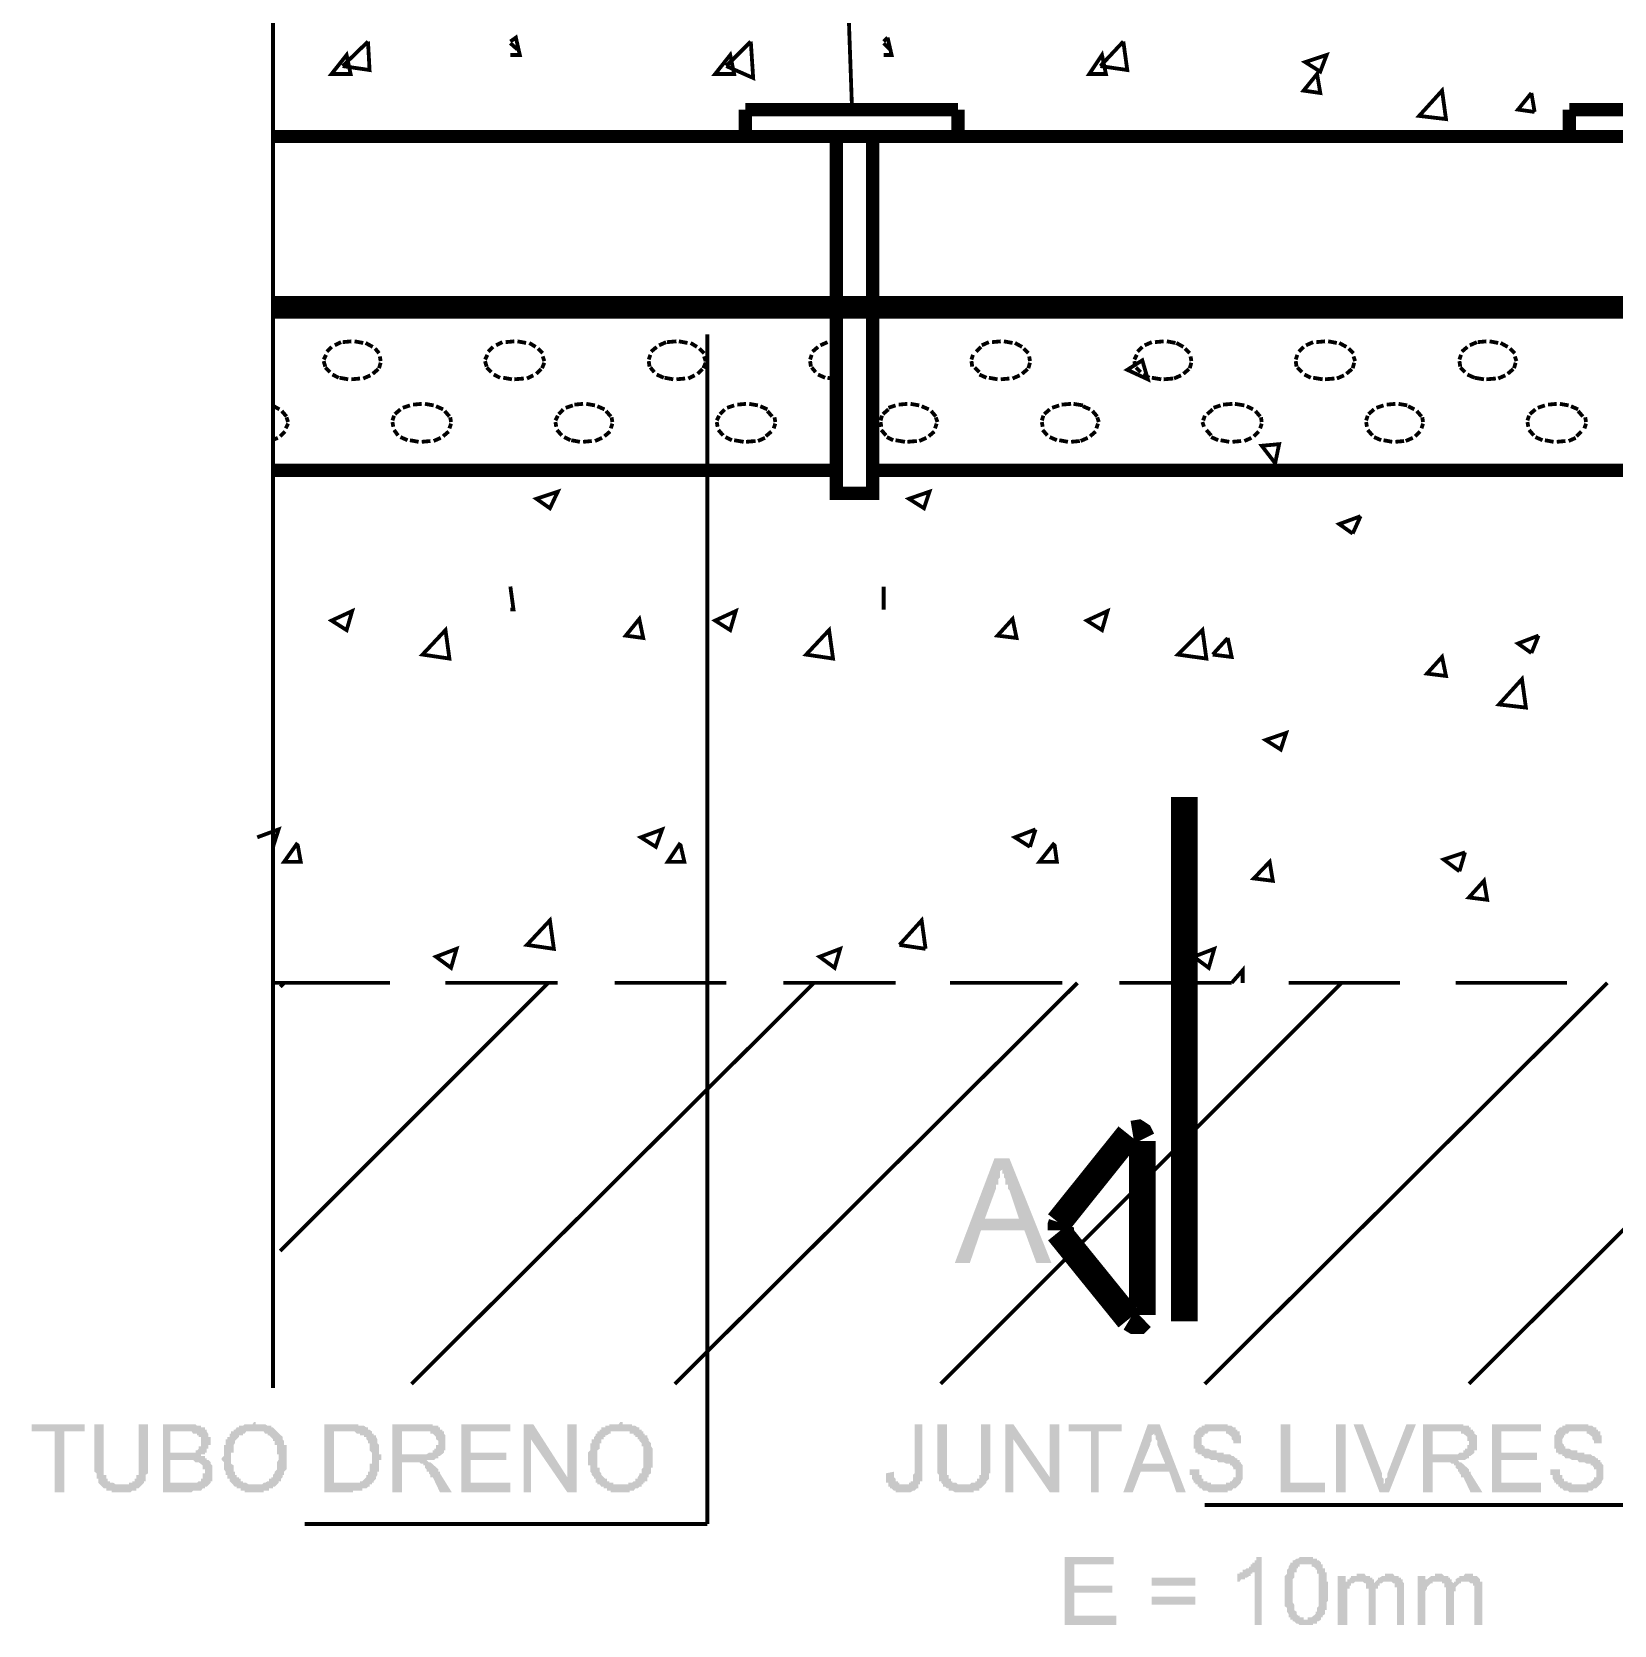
# Model space of a CAD drawing. Header units: millimetres. Extents: x 3240 to 3412, y 1366 to 1426.
# Drawn here: x 3371.053 to 3374.581, y 1376.688 to 1380.241 of the extents above; entities that cross this region are included whole.
import ezdxf

# ---------------------------------------------------------------- set-up
doc = ezdxf.new("R2010")
doc.units = ezdxf.units.MM
doc.layers.add('detalhes', color=1, linetype='Continuous')

# ---------------------------------------------------------------- blocks, each defined once
blk = doc.blocks.new('corte bb')
at = {"layer": 'detalhes', "linetype": 'Continuous'}
for points in [[(-26.871, -22.213), (-25.989, -19.884), (-25.654, -19.884), (-24.719, -22.213), (-25.054, -22.213), (-25.319, -21.49), (-26.289, -21.49), (-26.201, -21.225), (-25.443, -21.225), (-25.654, -20.59), (-25.689, -20.555), (-25.689, -20.466), (-25.742, -20.466), (-25.742, -20.343), (-25.778, -20.308), (-25.778, -20.22), (-25.813, -20.22), (-25.813, -20.131), (-25.866, -20.167), (-25.866, -20.308), (-25.901, -20.343), (-25.901, -20.466), (-25.954, -20.466), (-25.954, -20.555), (-26.201, -21.225), (-26.289, -21.49), (-26.536, -22.213), (-26.871, -22.213)], [(-46.944, -27.328), (-46.944, -25.97), (-47.456, -25.97), (-47.456, -25.811), (-46.274, -25.811), (-46.274, -25.97), (-46.733, -25.97), (-46.733, -27.328), (-46.944, -27.328)], [(-45.674, -27.328), (-45.674, -27.293), (-45.798, -27.293), (-45.798, -27.24), (-45.851, -27.24), (-45.974, -27.116), (-45.974, -27.028), (-46.009, -27.028), (-46.009, -26.905), (-46.062, -26.869), (-46.062, -25.811), (-45.851, -25.811), (-45.851, -26.94), (-45.798, -26.94), (-45.798, -27.028), (-45.763, -27.028), (-45.763, -27.081), (-45.71, -27.081), (-45.71, -27.116), (-45.639, -27.116), (-45.586, -27.152), (-45.286, -27.152), (-45.286, -27.116), (-45.216, -27.116), (-45.216, -27.081), (-45.163, -27.081), (-45.163, -27.028), (-45.128, -27.028), (-45.128, -26.94), (-45.075, -26.94), (-45.075, -25.811), (-44.863, -25.811), (-44.863, -26.905), (-44.916, -26.94), (-44.916, -27.081), (-44.951, -27.081), (-44.951, -27.116), (-45.075, -27.24), (-45.128, -27.24), (-45.128, -27.293), (-45.216, -27.293), (-45.251, -27.328), (-45.674, -27.328)], [(-44.528, -27.328), (-44.528, -25.811), (-43.805, -25.811), (-43.769, -25.846), (-43.681, -25.846), (-43.681, -25.882), (-43.593, -25.882), (-43.593, -25.935), (-43.558, -25.935), (-43.558, -25.97), (-43.522, -26.023), (-43.522, -26.093), (-43.469, -26.093), (-43.469, -26.27), (-43.522, -26.27), (-43.522, -26.358), (-43.558, -26.358), (-43.558, -26.446), (-43.593, -26.446), (-43.593, -26.481), (-43.681, -26.481), (-43.769, -26.393), (-43.734, -26.358), (-43.734, -26.305), (-43.681, -26.305), (-43.681, -26.093), (-43.734, -26.093), (-43.734, -26.058), (-43.769, -26.058), (-43.769, -26.023), (-43.858, -26.023), (-43.893, -25.97), (-44.369, -25.97), (-44.369, -26.446), (-43.805, -26.446), (-43.805, -26.393), (-43.769, -26.393), (-43.681, -26.481), (-43.681, -26.517), (-43.734, -26.658), (-43.805, -26.658), (-43.858, -26.605), (-44.369, -26.605), (-44.369, -27.116), (-43.769, -27.116), (-43.734, -27.081), (-43.681, -27.081), (-43.681, -27.028), (-43.646, -27.028), (-43.646, -26.905), (-43.593, -26.905), (-43.593, -26.816), (-43.646, -26.816), (-43.646, -26.728), (-43.734, -26.658), (-43.681, -26.517), (-43.593, -26.517), (-43.593, -26.57), (-43.558, -26.57), (-43.558, -26.605), (-43.522, -26.605), (-43.469, -26.658), (-43.469, -26.693), (-43.434, -26.728), (-43.434, -27.081), (-43.469, -27.081), (-43.469, -27.116), (-43.558, -27.205), (-43.593, -27.205), (-43.593, -27.24), (-43.646, -27.24), (-43.681, -27.293), (-43.858, -27.293), (-43.893, -27.328), (-44.528, -27.328)], [(-42.711, -27.328), (-42.711, -27.293), (-42.799, -27.293), (-42.799, -27.24), (-42.746, -27.116), (-42.676, -27.116), (-42.623, -27.152), (-42.323, -27.152), (-42.288, -27.116), (-42.252, -27.116), (-42.199, -27.081), (-42.164, -27.081), (-42.164, -27.028), (-42.111, -27.028), (-42.111, -26.993), (-42.076, -26.993), (-42.076, -26.94), (-42.041, -26.905), (-42.041, -26.869), (-41.988, -26.816), (-41.988, -26.658), (-41.953, -26.605), (-41.953, -26.481), (-41.988, -26.481), (-41.988, -26.27), (-42.041, -26.27), (-42.041, -26.181), (-42.076, -26.181), (-42.076, -26.146), (-42.164, -26.058), (-42.199, -26.058), (-42.199, -26.023), (-42.252, -26.023), (-42.288, -25.97), (-42.676, -25.97), (-42.711, -26.023), (-42.746, -26.023), (-42.746, -26.058), (-42.834, -26.058), (-42.834, -26.093), (-42.923, -26.181), (-42.923, -26.234), (-42.958, -26.27), (-42.958, -26.446), (-43.011, -26.446), (-43.011, -26.693), (-42.958, -26.728), (-42.958, -26.869), (-42.923, -26.869), (-42.923, -26.94), (-42.887, -26.94), (-42.887, -26.993), (-42.834, -26.993), (-42.834, -27.028), (-42.799, -27.028), (-42.799, -27.081), (-42.746, -27.081), (-42.746, -27.116), (-42.799, -27.24), (-42.887, -27.24), (-42.887, -27.205), (-42.923, -27.205), (-43.046, -27.081), (-43.046, -27.028), (-43.099, -27.028), (-43.099, -26.94), (-43.134, -26.94), (-43.134, -26.869), (-43.17, -26.816), (-43.17, -26.658), (-43.223, -26.605), (-43.223, -26.57), (-43.17, -26.517), (-43.17, -26.27), (-43.134, -26.27), (-43.134, -26.146), (-43.099, -26.146), (-43.099, -26.093), (-43.046, -26.093), (-43.046, -26.023), (-43.011, -26.023), (-43.011, -25.97), (-42.958, -25.97), (-42.958, -25.935), (-42.923, -25.935), (-42.887, -25.882), (-42.834, -25.882), (-42.834, -25.846), (-42.746, -25.846), (-42.711, -25.811), (-42.535, -25.811), (-42.499, -25.758), (-42.464, -25.758), (-42.464, -25.811), (-42.252, -25.811), (-42.199, -25.846), (-42.111, -25.846), (-42.111, -25.882), (-42.076, -25.882), (-41.864, -26.093), (-41.864, -26.146), (-41.829, -26.181), (-41.829, -26.27), (-41.776, -26.27), (-41.776, -26.816), (-41.829, -26.869), (-41.829, -26.94), (-41.864, -26.94), (-41.864, -26.993), (-41.9, -27.028), (-41.9, -27.081), (-41.953, -27.081), (-41.953, -27.116), (-42.041, -27.205), (-42.076, -27.205), (-42.076, -27.24), (-42.164, -27.24), (-42.164, -27.293), (-42.288, -27.293), (-42.288, -27.328), (-42.711, -27.328)], [(-40.929, -27.328), (-40.929, -25.811), (-40.171, -25.811), (-40.171, -25.846), (-40.048, -25.846), (-39.995, -25.882), (-39.959, -25.882), (-39.959, -25.935), (-39.924, -25.935), (-39.871, -25.97), (-39.871, -26.023), (-39.836, -26.023), (-39.836, -26.058), (-39.783, -26.058), (-39.783, -26.093), (-39.748, -26.146), (-39.748, -26.234), (-39.712, -26.27), (-39.712, -26.481), (-39.659, -26.481), (-39.659, -26.605), (-39.712, -26.605), (-39.712, -26.869), (-39.748, -26.869), (-39.748, -26.94), (-39.783, -26.993), (-39.783, -27.028), (-39.836, -27.081), (-39.836, -27.116), (-39.871, -27.116), (-39.871, -27.152), (-39.924, -27.152), (-39.924, -27.205), (-39.959, -27.205), (-39.995, -27.24), (-40.083, -27.24), (-40.136, -27.116), (-40.136, -27.081), (-40.083, -27.081), (-39.995, -26.993), (-39.995, -26.94), (-39.959, -26.94), (-39.959, -26.869), (-39.924, -26.869), (-39.924, -26.693), (-39.871, -26.693), (-39.871, -26.446), (-39.924, -26.393), (-39.924, -26.234), (-39.959, -26.234), (-39.959, -26.181), (-39.995, -26.146), (-39.995, -26.093), (-40.048, -26.093), (-40.048, -26.058), (-40.136, -26.058), (-40.136, -26.023), (-40.206, -26.023), (-40.259, -25.97), (-40.718, -25.97), (-40.718, -27.116), (-40.136, -27.116), (-40.083, -27.24), (-40.083, -27.293), (-40.294, -27.293), (-40.294, -27.328), (-40.929, -27.328)], [(-39.413, -27.328), (-39.413, -25.811), (-38.513, -25.811), (-38.513, -25.846), (-38.389, -25.846), (-38.389, -25.882), (-38.354, -25.882), (-38.354, -25.935), (-38.301, -25.935), (-38.301, -25.97), (-38.266, -25.97), (-38.266, -26.023), (-38.231, -26.058), (-38.231, -26.393), (-38.266, -26.393), (-38.266, -26.446), (-38.354, -26.517), (-38.389, -26.517), (-38.389, -26.57), (-38.442, -26.57), (-38.478, -26.605), (-38.654, -26.605), (-38.654, -26.481), (-38.601, -26.446), (-38.513, -26.446), (-38.513, -26.393), (-38.478, -26.393), (-38.478, -26.358), (-38.442, -26.358), (-38.442, -26.27), (-38.389, -26.27), (-38.389, -26.181), (-38.442, -26.146), (-38.442, -26.093), (-38.513, -26.023), (-38.566, -26.023), (-38.566, -25.97), (-39.201, -25.97), (-39.201, -26.481), (-38.654, -26.481), (-38.654, -26.605), (-38.601, -26.658), (-38.566, -26.658), (-38.389, -26.816), (-38.389, -26.869), (-38.354, -26.869), (-38.354, -26.905), (-38.09, -27.328), (-38.354, -27.328), (-38.513, -26.993), (-38.566, -26.993), (-38.566, -26.94), (-38.601, -26.905), (-38.601, -26.869), (-38.654, -26.869), (-38.654, -26.816), (-38.689, -26.781), (-38.689, -26.728), (-38.725, -26.728), (-38.725, -26.693), (-38.778, -26.693), (-38.813, -26.658), (-39.201, -26.658), (-39.201, -27.328), (-39.413, -27.328)], [(-37.878, -27.328), (-37.878, -25.811), (-36.784, -25.811), (-36.784, -25.97), (-37.666, -25.97), (-37.666, -26.446), (-36.873, -26.446), (-36.873, -26.605), (-37.666, -26.605), (-37.666, -27.116), (-36.784, -27.116), (-36.784, -27.328), (-37.878, -27.328)], [(-36.484, -27.328), (-36.484, -25.811), (-36.273, -25.811), (-35.514, -26.993), (-35.514, -25.811), (-35.303, -25.811), (-35.303, -27.328), (-35.514, -27.328), (-36.326, -26.146), (-36.326, -27.328), (-36.484, -27.328)], [(-34.544, -27.328), (-34.544, -27.293), (-34.632, -27.293), (-34.632, -27.24), (-34.579, -27.116), (-34.491, -27.116), (-34.491, -27.152), (-34.156, -27.152), (-34.156, -27.116), (-34.068, -27.116), (-34.033, -27.081), (-33.997, -27.081), (-33.997, -27.028), (-33.944, -27.028), (-33.944, -26.993), (-33.909, -26.94), (-33.909, -26.905), (-33.856, -26.905), (-33.856, -26.816), (-33.821, -26.781), (-33.821, -26.305), (-33.856, -26.305), (-33.856, -26.234), (-33.909, -26.181), (-33.909, -26.146), (-33.944, -26.146), (-33.944, -26.093), (-33.997, -26.093), (-33.997, -26.058), (-34.033, -26.058), (-34.033, -26.023), (-34.121, -26.023), (-34.121, -25.97), (-34.544, -25.97), (-34.544, -26.023), (-34.579, -26.023), (-34.632, -26.058), (-34.668, -26.058), (-34.668, -26.093), (-34.703, -26.093), (-34.703, -26.146), (-34.756, -26.146), (-34.756, -26.234), (-34.791, -26.234), (-34.791, -26.358), (-34.844, -26.393), (-34.844, -26.781), (-34.791, -26.781), (-34.791, -26.869), (-34.756, -26.905), (-34.756, -26.94), (-34.668, -27.028), (-34.632, -27.028), (-34.632, -27.081), (-34.579, -27.081), (-34.579, -27.116), (-34.632, -27.24), (-34.703, -27.24), (-34.703, -27.205), (-34.756, -27.205), (-34.791, -27.152), (-34.844, -27.152), (-34.844, -27.116), (-34.879, -27.116), (-34.879, -27.028), (-34.915, -27.028), (-34.915, -26.993), (-34.968, -26.94), (-34.968, -26.905), (-35.003, -26.869), (-35.003, -26.728), (-35.056, -26.728), (-35.056, -26.446), (-35.003, -26.393), (-35.003, -26.234), (-34.968, -26.234), (-34.968, -26.146), (-34.915, -26.146), (-34.915, -26.093), (-34.879, -26.058), (-34.879, -26.023), (-34.844, -26.023), (-34.844, -25.97), (-34.791, -25.97), (-34.791, -25.935), (-34.756, -25.935), (-34.756, -25.882), (-34.668, -25.882), (-34.668, -25.846), (-34.579, -25.846), (-34.579, -25.811), (-34.368, -25.811), (-34.333, -25.758), (-34.28, -25.758), (-34.28, -25.811), (-34.068, -25.811), (-34.068, -25.846), (-33.997, -25.846), (-33.944, -25.882), (-33.909, -25.882), (-33.909, -25.935), (-33.856, -25.935), (-33.856, -25.97), (-33.821, -25.97), (-33.821, -26.023), (-33.786, -26.023), (-33.786, -26.058), (-33.733, -26.058), (-33.733, -26.093), (-33.698, -26.146), (-33.698, -26.181), (-33.645, -26.234), (-33.645, -26.305), (-33.609, -26.358), (-33.609, -26.781), (-33.645, -26.781), (-33.645, -26.905), (-33.698, -26.94), (-33.698, -26.993), (-33.733, -26.993), (-33.733, -27.081), (-33.786, -27.081), (-33.786, -27.116), (-33.821, -27.116), (-33.821, -27.152), (-33.856, -27.152), (-33.856, -27.205), (-33.909, -27.205), (-33.944, -27.24), (-33.997, -27.24), (-34.033, -27.293), (-34.121, -27.293), (-34.121, -27.328), (-34.544, -27.328)], [(-28.194, -27.328), (-28.194, -27.293), (-28.229, -27.293), (-28.282, -27.24), (-28.318, -27.24), (-28.318, -27.205), (-28.353, -27.205), (-28.353, -27.116), (-28.406, -27.116), (-28.406, -26.905), (-28.229, -26.869), (-28.229, -26.993), (-28.194, -27.028), (-28.194, -27.081), (-28.141, -27.081), (-28.141, -27.116), (-28.106, -27.116), (-28.106, -27.152), (-27.894, -27.152), (-27.894, -27.116), (-27.859, -27.116), (-27.859, -27.081), (-27.806, -27.081), (-27.806, -26.94), (-27.771, -26.905), (-27.771, -25.811), (-27.594, -25.811), (-27.594, -27.081), (-27.647, -27.081), (-27.647, -27.152), (-27.683, -27.152), (-27.683, -27.24), (-27.718, -27.24), (-27.771, -27.293), (-27.806, -27.293), (-27.859, -27.328), (-28.194, -27.328)], [(-26.871, -27.328), (-26.924, -27.293), (-27.012, -27.293), (-27.012, -27.24), (-27.048, -27.24), (-27.083, -27.205), (-27.136, -27.205), (-27.136, -27.152), (-27.171, -27.116), (-27.171, -27.081), (-27.224, -27.081), (-27.224, -26.94), (-27.259, -26.905), (-27.259, -25.811), (-27.048, -25.811), (-27.048, -26.94), (-27.012, -26.94), (-27.012, -27.028), (-26.959, -27.028), (-26.959, -27.081), (-26.924, -27.081), (-26.924, -27.116), (-26.836, -27.116), (-26.801, -27.152), (-26.536, -27.152), (-26.501, -27.116), (-26.413, -27.116), (-26.413, -27.081), (-26.377, -27.081), (-26.377, -27.028), (-26.324, -27.028), (-26.324, -26.94), (-26.289, -26.94), (-26.289, -25.811), (-26.078, -25.811), (-26.078, -26.905), (-26.113, -26.905), (-26.113, -27.028), (-26.166, -27.081), (-26.166, -27.116), (-26.289, -27.24), (-26.324, -27.24), (-26.324, -27.293), (-26.448, -27.293), (-26.448, -27.328), (-26.871, -27.328)], [(-25.742, -27.328), (-25.742, -25.811), (-25.566, -25.811), (-24.755, -26.993), (-24.755, -25.811), (-24.543, -25.811), (-24.543, -27.328), (-24.755, -27.328), (-25.566, -26.146), (-25.566, -27.328), (-25.742, -27.328)], [(-23.837, -27.328), (-23.837, -25.97), (-24.331, -25.97), (-24.331, -25.811), (-23.149, -25.811), (-23.149, -25.97), (-23.661, -25.97), (-23.661, -27.328), (-23.837, -27.328)], [(-23.114, -27.328), (-22.567, -25.811), (-22.303, -25.811), (-21.721, -27.328), (-21.932, -27.328), (-22.091, -26.869), (-22.726, -26.869), (-22.691, -26.693), (-22.179, -26.693), (-22.356, -26.27), (-22.356, -26.181), (-22.391, -26.146), (-22.391, -26.058), (-22.426, -26.058), (-22.426, -26.023), (-22.479, -26.058), (-22.479, -26.181), (-22.514, -26.234), (-22.514, -26.27), (-22.691, -26.693), (-22.726, -26.869), (-22.903, -27.328), (-23.114, -27.328)], [(-21.209, -27.328), (-21.244, -27.293), (-21.333, -27.293), (-21.368, -27.24), (-21.421, -27.24), (-21.421, -27.205), (-21.456, -27.205), (-21.456, -27.152), (-21.509, -27.152), (-21.509, -27.116), (-21.544, -27.116), (-21.544, -27.081), (-21.58, -27.028), (-21.58, -26.94), (-21.633, -26.94), (-21.633, -26.816), (-21.421, -26.816), (-21.421, -26.94), (-21.368, -26.94), (-21.368, -27.028), (-21.333, -27.028), (-21.333, -27.081), (-21.244, -27.081), (-21.244, -27.116), (-21.156, -27.116), (-21.156, -27.152), (-20.821, -27.152), (-20.821, -27.116), (-20.733, -27.116), (-20.733, -27.081), (-20.698, -27.081), (-20.662, -27.028), (-20.662, -26.993), (-20.609, -26.993), (-20.609, -26.816), (-20.662, -26.816), (-20.662, -26.781), (-20.698, -26.728), (-20.733, -26.728), (-20.733, -26.693), (-20.821, -26.693), (-20.874, -26.658), (-20.998, -26.658), (-21.033, -26.605), (-21.156, -26.605), (-21.209, -26.57), (-21.297, -26.57), (-21.333, -26.517), (-21.368, -26.517), (-21.368, -26.481), (-21.456, -26.481), (-21.456, -26.446), (-21.509, -26.446), (-21.509, -26.358), (-21.544, -26.358), (-21.544, -26.058), (-21.509, -26.023), (-21.509, -25.97), (-21.421, -25.882), (-21.368, -25.882), (-21.368, -25.846), (-21.297, -25.846), (-21.297, -25.811), (-20.786, -25.811), (-20.786, -25.846), (-20.698, -25.846), (-20.662, -25.882), (-20.609, -25.882), (-20.609, -25.935), (-20.574, -25.935), (-20.574, -25.97), (-20.521, -25.97), (-20.521, -26.058), (-20.486, -26.058), (-20.486, -26.234), (-20.662, -26.234), (-20.662, -26.181), (-20.698, -26.146), (-20.698, -26.093), (-20.786, -26.023), (-20.821, -26.023), (-20.821, -25.97), (-21.209, -25.97), (-21.244, -26.023), (-21.297, -26.023), (-21.297, -26.058), (-21.333, -26.058), (-21.333, -26.093), (-21.368, -26.093), (-21.368, -26.27), (-21.333, -26.27), (-21.333, -26.305), (-21.297, -26.305), (-21.297, -26.358), (-21.209, -26.358), (-21.156, -26.393), (-21.033, -26.393), (-21.033, -26.446), (-20.874, -26.446), (-20.874, -26.481), (-20.733, -26.481), (-20.698, -26.517), (-20.662, -26.517), (-20.609, -26.57), (-20.574, -26.57), (-20.574, -26.605), (-20.521, -26.605), (-20.521, -26.658), (-20.486, -26.658), (-20.486, -26.693), (-20.451, -26.728), (-20.451, -27.028), (-20.486, -27.081), (-20.486, -27.116), (-20.609, -27.24), (-20.662, -27.24), (-20.698, -27.293), (-20.786, -27.293), (-20.786, -27.328), (-21.209, -27.328)], [(-19.604, -27.328), (-19.604, -25.811), (-19.392, -25.811), (-19.392, -27.116), (-18.616, -27.116), (-18.616, -27.328), (-19.604, -27.328)], [(-18.369, -27.328), (-18.369, -25.811), (-18.158, -25.811), (-18.158, -27.328), (-18.369, -27.328)], [(-17.399, -27.328), (-17.981, -25.811), (-17.77, -25.811), (-17.346, -26.905), (-17.346, -26.993), (-17.311, -27.028), (-17.311, -27.152), (-17.276, -27.116), (-17.276, -27.028), (-17.223, -26.993), (-17.223, -26.905), (-16.799, -25.811), (-16.588, -25.811), (-17.188, -27.328), (-17.399, -27.328)], [(-16.429, -27.328), (-16.429, -25.811), (-15.529, -25.811), (-15.529, -25.846), (-15.406, -25.846), (-15.406, -25.882), (-15.371, -25.882), (-15.371, -25.935), (-15.318, -25.935), (-15.318, -25.97), (-15.283, -25.97), (-15.283, -26.023), (-15.23, -26.058), (-15.23, -26.393), (-15.283, -26.393), (-15.283, -26.446), (-15.371, -26.517), (-15.406, -26.517), (-15.406, -26.57), (-15.441, -26.57), (-15.494, -26.605), (-15.653, -26.605), (-15.653, -26.481), (-15.618, -26.446), (-15.529, -26.446), (-15.529, -26.393), (-15.494, -26.393), (-15.494, -26.358), (-15.441, -26.358), (-15.441, -26.27), (-15.406, -26.27), (-15.406, -26.181), (-15.441, -26.181), (-15.441, -26.093), (-15.529, -26.023), (-15.582, -26.023), (-15.582, -25.97), (-16.217, -25.97), (-16.217, -26.481), (-15.653, -26.481), (-15.653, -26.605), (-15.618, -26.658), (-15.582, -26.658), (-15.406, -26.816), (-15.406, -26.869), (-15.371, -26.869), (-15.371, -26.905), (-15.106, -27.328), (-15.371, -27.328), (-15.529, -26.993), (-15.582, -26.993), (-15.582, -26.94), (-15.618, -26.905), (-15.618, -26.869), (-15.653, -26.869), (-15.653, -26.816), (-15.706, -26.781), (-15.706, -26.728), (-15.741, -26.728), (-15.741, -26.693), (-15.794, -26.693), (-15.829, -26.658), (-16.217, -26.658), (-16.217, -27.328), (-16.429, -27.328)], [(-14.894, -27.328), (-14.894, -25.811), (-13.801, -25.811), (-13.801, -25.97), (-14.683, -25.97), (-14.683, -26.446), (-13.889, -26.446), (-13.889, -26.605), (-14.683, -26.605), (-14.683, -27.116), (-13.801, -27.116), (-13.801, -27.328), (-14.894, -27.328)], [(-13.166, -27.328), (-13.201, -27.293), (-13.289, -27.293), (-13.325, -27.24), (-13.378, -27.24), (-13.378, -27.205), (-13.413, -27.205), (-13.413, -27.152), (-13.466, -27.152), (-13.466, -27.116), (-13.501, -27.116), (-13.501, -27.081), (-13.536, -27.028), (-13.536, -26.94), (-13.589, -26.94), (-13.589, -26.816), (-13.378, -26.816), (-13.378, -26.94), (-13.325, -26.94), (-13.325, -27.028), (-13.289, -27.028), (-13.289, -27.081), (-13.201, -27.081), (-13.201, -27.116), (-13.113, -27.116), (-13.113, -27.152), (-12.778, -27.152), (-12.778, -27.116), (-12.69, -27.116), (-12.69, -27.081), (-12.654, -27.081), (-12.619, -27.028), (-12.619, -26.993), (-12.566, -26.993), (-12.566, -26.816), (-12.619, -26.816), (-12.619, -26.781), (-12.654, -26.728), (-12.69, -26.728), (-12.69, -26.693), (-12.778, -26.693), (-12.831, -26.658), (-12.954, -26.658), (-12.989, -26.605), (-13.113, -26.605), (-13.166, -26.57), (-13.254, -26.57), (-13.289, -26.517), (-13.325, -26.517), (-13.325, -26.481), (-13.413, -26.481), (-13.413, -26.446), (-13.466, -26.446), (-13.466, -26.358), (-13.501, -26.358), (-13.501, -26.058), (-13.466, -26.023), (-13.466, -25.97), (-13.378, -25.882), (-13.325, -25.882), (-13.325, -25.846), (-13.254, -25.846), (-13.254, -25.811), (-12.743, -25.811), (-12.743, -25.846), (-12.654, -25.846), (-12.619, -25.882), (-12.566, -25.882), (-12.566, -25.935), (-12.531, -25.935), (-12.531, -25.97), (-12.478, -25.97), (-12.478, -26.058), (-12.443, -26.058), (-12.443, -26.234), (-12.619, -26.234), (-12.619, -26.181), (-12.654, -26.146), (-12.654, -26.093), (-12.743, -26.023), (-12.778, -26.023), (-12.778, -25.97), (-13.166, -25.97), (-13.201, -26.023), (-13.254, -26.023), (-13.254, -26.058), (-13.289, -26.058), (-13.289, -26.093), (-13.325, -26.146), (-13.325, -26.234), (-13.289, -26.27), (-13.289, -26.305), (-13.254, -26.305), (-13.254, -26.358), (-13.166, -26.358), (-13.113, -26.393), (-12.989, -26.393), (-12.989, -26.446), (-12.831, -26.446), (-12.831, -26.481), (-12.69, -26.481), (-12.654, -26.517), (-12.619, -26.517), (-12.566, -26.57), (-12.531, -26.57), (-12.531, -26.605), (-12.478, -26.605), (-12.478, -26.658), (-12.443, -26.658), (-12.443, -26.693), (-12.407, -26.728), (-12.407, -27.028), (-12.443, -27.081), (-12.443, -27.116), (-12.566, -27.24), (-12.619, -27.24), (-12.654, -27.293), (-12.743, -27.293), (-12.743, -27.328), (-13.166, -27.328)], [(-24.419, -30.291), (-24.419, -28.774), (-23.326, -28.774), (-23.326, -28.933), (-24.208, -28.933), (-24.208, -29.409), (-23.361, -29.409), (-23.361, -29.568), (-24.208, -29.568), (-24.208, -30.08), (-23.273, -30.08), (-23.273, -30.291), (-24.419, -30.291)], [(-20.186, -30.291), (-20.186, -29.11), (-20.239, -29.11), (-20.239, -29.145), (-20.274, -29.145), (-20.274, -29.198), (-20.31, -29.198), (-20.363, -29.233), (-20.398, -29.233), (-20.398, -29.268), (-20.486, -29.268), (-20.521, -29.321), (-20.574, -29.321), (-20.574, -29.145), (-20.521, -29.145), (-20.521, -29.11), (-20.451, -29.11), (-20.451, -29.057), (-20.398, -29.057), (-20.363, -29.021), (-20.31, -29.021), (-20.31, -28.986), (-20.274, -28.986), (-20.274, -28.933), (-20.239, -28.933), (-20.239, -28.898), (-20.186, -28.898), (-20.186, -28.845), (-20.151, -28.845), (-20.151, -28.774), (-20.027, -28.774), (-20.027, -30.291), (-20.186, -30.291)], [(-19.181, -30.291), (-19.216, -30.256), (-19.181, -30.115), (-19.093, -30.115), (-19.093, -30.168), (-19.004, -30.168), (-19.004, -30.115), (-18.916, -30.115), (-18.828, -30.044), (-18.828, -29.991), (-18.793, -29.991), (-18.793, -29.903), (-18.757, -29.868), (-18.757, -29.145), (-18.793, -29.145), (-18.793, -29.057), (-18.828, -29.057), (-18.828, -29.021), (-18.881, -28.986), (-18.916, -28.986), (-18.916, -28.933), (-19.181, -28.933), (-19.181, -28.986), (-19.216, -28.986), (-19.216, -29.021), (-19.251, -29.021), (-19.251, -29.11), (-19.304, -29.11), (-19.304, -29.233), (-19.339, -29.268), (-19.339, -29.78), (-19.304, -29.833), (-19.304, -29.956), (-19.251, -29.991), (-19.251, -30.044), (-19.216, -30.08), (-19.181, -30.08), (-19.181, -30.115), (-19.216, -30.256), (-19.251, -30.256), (-19.304, -30.203), (-19.339, -30.203), (-19.339, -30.168), (-19.392, -30.168), (-19.392, -30.115), (-19.428, -30.115), (-19.428, -30.044), (-19.463, -29.991), (-19.463, -29.903), (-19.516, -29.868), (-19.516, -29.198), (-19.463, -29.145), (-19.463, -29.057), (-19.428, -29.021), (-19.428, -28.986), (-19.392, -28.933), (-19.392, -28.898), (-19.339, -28.898), (-19.339, -28.845), (-19.304, -28.845), (-19.251, -28.81), (-19.216, -28.81), (-19.181, -28.774), (-18.881, -28.774), (-18.881, -28.81), (-18.793, -28.81), (-18.793, -28.845), (-18.757, -28.845), (-18.704, -28.898), (-18.704, -28.933), (-18.669, -28.933), (-18.669, -29.021), (-18.616, -29.021), (-18.616, -29.11), (-18.581, -29.11), (-18.581, -29.321), (-18.546, -29.321), (-18.546, -29.745), (-18.581, -29.78), (-18.581, -29.956), (-18.616, -29.956), (-18.616, -30.044), (-18.669, -30.08), (-18.669, -30.115), (-18.704, -30.115), (-18.704, -30.168), (-18.757, -30.203), (-18.793, -30.203), (-18.793, -30.256), (-18.881, -30.256), (-18.881, -30.291), (-19.181, -30.291)], [(-22.479, -29.409), (-22.479, -29.233), (-21.509, -29.233), (-21.509, -29.409), (-22.479, -29.409)], [(-18.334, -30.291), (-18.334, -29.198), (-18.158, -29.198), (-18.158, -29.321), (-18.122, -29.321), (-18.122, -29.268), (-18.069, -29.268), (-18.069, -29.233), (-18.034, -29.233), (-18.034, -29.198), (-17.911, -29.198), (-17.911, -29.145), (-17.734, -29.145), (-17.699, -29.198), (-17.611, -29.198), (-17.611, -29.233), (-17.558, -29.233), (-17.558, -29.268), (-17.523, -29.268), (-17.523, -29.356), (-17.434, -29.268), (-17.434, -29.233), (-17.399, -29.233), (-17.346, -29.198), (-17.276, -29.198), (-17.276, -29.145), (-17.099, -29.145), (-17.064, -29.198), (-16.976, -29.198), (-16.976, -29.233), (-16.923, -29.233), (-16.923, -29.268), (-16.888, -29.268), (-16.888, -29.321), (-16.852, -29.356), (-16.852, -30.291), (-17.011, -30.291), (-17.011, -29.445), (-17.064, -29.445), (-17.064, -29.356), (-17.099, -29.356), (-17.135, -29.321), (-17.311, -29.321), (-17.346, -29.356), (-17.399, -29.356), (-17.399, -29.409), (-17.434, -29.409), (-17.434, -29.48), (-17.487, -29.48), (-17.487, -30.291), (-17.646, -30.291), (-17.646, -29.48), (-17.699, -29.48), (-17.699, -29.356), (-17.734, -29.356), (-17.77, -29.321), (-17.946, -29.321), (-17.981, -29.356), (-18.034, -29.356), (-18.034, -29.409), (-18.069, -29.409), (-18.069, -29.48), (-18.122, -29.48), (-18.122, -30.291), (-18.334, -30.291)], [(-16.553, -30.291), (-16.553, -29.198), (-16.376, -29.198), (-16.376, -29.268), (-16.341, -29.268), (-16.253, -29.198), (-16.164, -29.198), (-16.164, -29.145), (-16.006, -29.145), (-15.953, -29.198), (-15.865, -29.198), (-15.865, -29.233), (-15.829, -29.233), (-15.829, -29.268), (-15.794, -29.268), (-15.794, -29.321), (-15.741, -29.356), (-15.741, -29.321), (-15.706, -29.321), (-15.706, -29.268), (-15.653, -29.233), (-15.618, -29.233), (-15.618, -29.198), (-15.529, -29.198), (-15.494, -29.145), (-15.318, -29.145), (-15.318, -29.198), (-15.23, -29.198), (-15.159, -29.268), (-15.159, -29.321), (-15.106, -29.321), (-15.106, -30.291), (-15.283, -30.291), (-15.283, -29.409), (-15.318, -29.409), (-15.318, -29.356), (-15.371, -29.356), (-15.406, -29.321), (-15.582, -29.321), (-15.582, -29.356), (-15.618, -29.356), (-15.706, -29.445), (-15.706, -29.533), (-15.741, -29.533), (-15.741, -30.291), (-15.918, -30.291), (-15.918, -29.445), (-15.953, -29.445), (-15.953, -29.356), (-16.006, -29.356), (-16.006, -29.321), (-16.217, -29.321), (-16.217, -29.356), (-16.253, -29.356), (-16.341, -29.445), (-16.341, -29.48), (-16.376, -29.533), (-16.376, -30.291), (-16.553, -30.291)], [(-22.479, -29.833), (-22.479, -29.656), (-21.509, -29.656), (-21.509, -29.833), (-22.479, -29.833)]]:
    blk.add_hatch(color=256, dxfattribs=at).paths.add_polyline_path(points)
at = {"layer": 'detalhes'}
for points, const_width in [([(-29.164, 3.505), (-30.276, 34.743), (-24.296, 13.153)], 0.085), ([(-42.076, 30.722), (-42.076, -25)], 0.085), ([(-40.524, 4.475), (-39.959, 5.022)], 0.085), ([(-40.524, 4.475), (-39.924, 4.387), (-39.959, 5.022)], 0.085), ([(-36.784, 4.722), (-36.573, 4.722), (-36.661, 5.11), (-36.784, 5.022)], 0.085), ([(-36.784, 4.986), (-36.626, 4.845)], 0.085), ([(-31.969, 4.475), (-31.369, 4.21), (-31.422, 5.022)], 0.085), ([(-31.969, 4.475), (-31.422, 5.022)], 0.085), ([(-28.459, 5.022), (-28.371, 5.11)], 0.085), ([(-28.459, 4.722), (-28.282, 4.722), (-28.371, 5.11)], 0.085), ([(-28.459, 4.986), (-28.318, 4.845)], 0.085), ([(-23.626, 4.475), (-23.026, 4.387), (-23.114, 5.022)], 0.085), ([(-23.626, 4.475), (-23.114, 5.022)], 0.085), ([(-40.436, 4.722), (-40.771, 4.299), (-40.347, 4.299), (-40.436, 4.722)], 0.085), ([(-31.881, 4.722), (-32.216, 4.299), (-31.793, 4.299), (-31.881, 4.722)], 0.085), ([(-23.59, 4.722), (-23.502, 4.299), (-23.873, 4.299), (-23.59, 4.722)], 0.085), ([(-18.581, 4.722), (-18.722, 4.351), (-19.057, 4.563), (-18.581, 4.722)], 0.085), ([(-18.793, 4.299), (-18.722, 3.875), (-19.093, 3.928), (-18.793, 4.299)], 0.085), ([(-15.918, 3.293), (-16.517, 3.364), (-16.006, 3.928), (-15.918, 3.293)], 0.085), ([(-13.942, 3.452), (-14.312, 3.505), (-14.013, 3.875)], 0.085), ([(-13.942, 3.452), (-14.013, 3.875)], 0.085), ([(-31.546, 3.505), (-31.546, 2.905)], 0.296), ([(-26.801, 3.505), (-31.546, 3.505)], 0.296), ([(-26.801, 3.505), (-26.801, 2.905)], 0.296), ([(-8.421, 3.505), (-13.166, 3.505)], 0.296), ([(-13.166, 3.505), (-13.166, 2.905)], 0.296), ([(8.283, 2.905), (-42.076, 2.905)], 0.296), ([(-28.706, 2.905), (-28.706, -5.05), (-29.517, -5.05), (-29.517, 2.905)], 0.296), ([(-42.076, -0.905), (12.322, -0.905)], 0.508), ([(-40.771, -1.787), (-40.877, -1.893)], 0.085), ([(-40.559, -1.681), (-40.7, -1.752)], 0.085), ([(-40.33, -1.663), (-40.524, -1.681)], 0.085), ([(-40.065, -1.699), (-40.259, -1.663)], 0.085), ([(-39.853, -1.787), (-40.012, -1.699)], 0.085), ([(-37.172, -1.787), (-37.278, -1.893)], 0.085), ([(-36.961, -1.681), (-37.102, -1.752)], 0.085), ([(-36.696, -1.663), (-36.89, -1.681)], 0.085), ([(-36.432, -1.699), (-36.626, -1.663)], 0.085), ([(-36.22, -1.787), (-36.361, -1.699)], 0.085), ([(-33.521, -1.787), (-33.645, -1.893)], 0.085), ([(-33.309, -1.681), (-33.468, -1.752)], 0.085), ([(-33.08, -1.663), (-33.292, -1.681)], 0.085), ([(-32.833, -1.699), (-33.027, -1.663)], 0.085), ([(-32.622, -1.787), (-32.763, -1.699)], 0.085), ([(-32.392, -28.034), (-32.392, -1.505)], 0.085), ([(-29.923, -1.787), (-30.046, -1.893)], 0.085), ([(-29.711, -1.681), (-29.87, -1.752)], 0.085), ([(-29.499, -1.663), (-29.658, -1.681)], 0.085), ([(-26.289, -1.787), (-26.395, -1.893)], 0.085), ([(-26.113, -1.681), (-26.272, -1.752)], 0.085), ([(-25.848, -1.663), (-26.042, -1.681)], 0.085), ([(-25.584, -1.699), (-25.778, -1.663)], 0.085), ([(-25.372, -1.787), (-25.531, -1.699)], 0.085), ([(-22.691, -1.787), (-22.797, -1.893)], 0.085), ([(-22.479, -1.681), (-22.638, -1.752)], 0.085), ([(-22.215, -1.663), (-22.409, -1.681)], 0.085), ([(-21.95, -1.699), (-22.144, -1.663)], 0.085), ([(-21.774, -1.787), (-21.932, -1.699)], 0.085), ([(-19.093, -1.787), (-19.198, -1.893)], 0.085), ([(-18.881, -1.681), (-19.04, -1.752)], 0.085), ([(-18.616, -1.663), (-18.81, -1.681)], 0.085), ([(-18.352, -1.699), (-18.546, -1.663)], 0.085), ([(-18.14, -1.787), (-18.299, -1.699)], 0.085), ([(-15.441, -1.787), (-15.565, -1.893)], 0.085), ([(-15.23, -1.681), (-15.388, -1.752)], 0.085), ([(-15.018, -1.663), (-15.212, -1.681)], 0.085), ([(-14.753, -1.699), (-14.947, -1.663)], 0.085), ([(-14.542, -1.787), (-14.7, -1.699)], 0.085), ([(-40.894, -1.963), (-40.947, -2.069)], 0.085), ([(-40.947, -2.104), (-40.912, -2.228)], 0.085), ([(-39.712, -1.928), (-39.801, -1.822)], 0.085), ([(-39.712, -2.263), (-39.677, -2.14)], 0.085), ([(-39.677, -2.104), (-39.695, -1.999)], 0.085), ([(-37.296, -1.963), (-37.349, -2.069)], 0.085), ([(-37.349, -2.104), (-37.313, -2.228)], 0.085), ([(-36.061, -1.928), (-36.167, -1.822)], 0.085), ([(-36.079, -2.263), (-36.026, -2.14)], 0.085), ([(-36.026, -2.104), (-36.061, -1.999)], 0.085), ([(-33.662, -1.963), (-33.698, -2.069)], 0.085), ([(-33.698, -2.104), (-33.68, -2.228)], 0.085), ([(-32.463, -1.928), (-32.569, -1.822)], 0.085), ([(-32.48, -2.263), (-32.428, -2.14)], 0.085), ([(-32.428, -2.104), (-32.463, -1.999)], 0.085), ([(-30.064, -1.963), (-30.099, -2.069)], 0.085), ([(-30.099, -2.104), (-30.082, -2.228)], 0.085), ([(-26.466, -1.963), (-26.501, -2.069)], 0.085), ([(-26.501, -2.104), (-26.483, -2.228)], 0.085), ([(-25.231, -1.928), (-25.337, -1.822)], 0.085), ([(-25.231, -2.263), (-25.196, -2.14)], 0.085), ([(-25.196, -2.104), (-25.213, -1.999)], 0.085), ([(-22.567, -2.51), (-23.026, -2.298), (-22.691, -2.087), (-22.567, -2.51)], 0.085), ([(-22.814, -1.963), (-22.867, -2.069)], 0.085), ([(-22.867, -2.104), (-22.85, -2.228)], 0.085), ([(-21.633, -1.928), (-21.738, -1.822)], 0.085), ([(-21.633, -2.263), (-21.597, -2.14)], 0.085), ([(-21.597, -2.104), (-21.615, -1.999)], 0.085), ([(-19.234, -1.963), (-19.269, -2.069)], 0.085), ([(-19.269, -2.104), (-19.251, -2.228)], 0.085), ([(-17.981, -1.928), (-18.087, -1.822)], 0.085), ([(-17.999, -2.263), (-17.964, -2.14)], 0.085), ([(-17.946, -2.104), (-17.981, -1.999)], 0.085), ([(-15.582, -1.963), (-15.618, -2.069)], 0.085), ([(-15.618, -2.104), (-15.6, -2.228)], 0.085), ([(-14.383, -1.928), (-14.489, -1.822)], 0.085), ([(-14.401, -2.263), (-14.365, -2.14)], 0.085), ([(-14.348, -2.104), (-14.383, -1.999)], 0.085), ([(-40.912, -2.245), (-40.806, -2.351)], 0.085), ([(-40.753, -2.404), (-40.612, -2.475)], 0.085), ([(-40.594, -2.475), (-40.4, -2.51)], 0.085), ([(-40.33, -2.51), (-40.136, -2.492)], 0.085), ([(-40.065, -2.492), (-39.906, -2.422)], 0.085), ([(-39.853, -2.387), (-39.73, -2.281)], 0.085), ([(-37.313, -2.245), (-37.208, -2.351)], 0.085), ([(-37.155, -2.404), (-37.014, -2.475)], 0.085), ([(-36.943, -2.475), (-36.749, -2.51)], 0.085), ([(-36.696, -2.51), (-36.484, -2.492)], 0.085), ([(-36.414, -2.492), (-36.273, -2.422)], 0.085), ([(-36.202, -2.387), (-36.096, -2.281)], 0.085), ([(-33.662, -2.245), (-33.574, -2.351)], 0.085), ([(-33.521, -2.404), (-33.362, -2.475)], 0.085), ([(-33.345, -2.475), (-33.151, -2.51)], 0.085), ([(-33.08, -2.51), (-32.886, -2.492)], 0.085), ([(-32.816, -2.492), (-32.674, -2.422)], 0.085), ([(-32.604, -2.387), (-32.498, -2.281)], 0.085), ([(-30.064, -2.245), (-29.976, -2.351)], 0.085), ([(-29.923, -2.404), (-29.764, -2.475)], 0.085), ([(-29.711, -2.475), (-29.552, -2.51)], 0.085), ([(-26.43, -2.245), (-26.324, -2.351)], 0.085), ([(-26.324, -2.404), (-26.166, -2.475)], 0.085), ([(-26.113, -2.475), (-25.919, -2.51)], 0.085), ([(-25.848, -2.51), (-25.654, -2.492)], 0.085), ([(-25.584, -2.492), (-25.425, -2.422)], 0.085), ([(-25.372, -2.387), (-25.248, -2.281)], 0.085), ([(-22.832, -2.245), (-22.726, -2.351)], 0.085), ([(-22.673, -2.404), (-22.532, -2.475)], 0.085), ([(-22.479, -2.475), (-22.268, -2.51)], 0.085), ([(-22.215, -2.51), (-22.003, -2.492)], 0.085), ([(-21.985, -2.492), (-21.827, -2.422)], 0.085), ([(-21.774, -2.387), (-21.65, -2.281)], 0.085), ([(-19.234, -2.245), (-19.128, -2.351)], 0.085), ([(-19.075, -2.404), (-18.934, -2.475)], 0.085), ([(-18.881, -2.475), (-18.669, -2.51)], 0.085), ([(-18.616, -2.51), (-18.405, -2.492)], 0.085), ([(-18.352, -2.492), (-18.193, -2.422)], 0.085), ([(-18.14, -2.387), (-18.017, -2.281)], 0.085), ([(-15.6, -2.245), (-15.494, -2.351)], 0.085), ([(-15.441, -2.404), (-15.283, -2.475)], 0.085), ([(-15.283, -2.475), (-15.071, -2.51)], 0.085), ([(-15.018, -2.51), (-14.806, -2.492)], 0.085), ([(-14.753, -2.492), (-14.595, -2.422)], 0.085), ([(-14.542, -2.387), (-14.418, -2.281)], 0.085), ([(-41.935, -3.18), (-42.058, -3.11)], 0.085), ([(-41.776, -3.339), (-41.882, -3.216)], 0.085), ([(-39.236, -3.18), (-39.36, -3.286)], 0.085), ([(-39.024, -3.092), (-39.183, -3.145)], 0.085), ([(-38.76, -3.057), (-38.954, -3.075)], 0.085), ([(-38.495, -3.092), (-38.689, -3.057)], 0.085), ([(-38.284, -3.18), (-38.442, -3.11)], 0.085), ([(-38.143, -3.339), (-38.248, -3.216)], 0.085), ([(-35.603, -3.18), (-35.708, -3.286)], 0.085), ([(-35.391, -3.092), (-35.55, -3.145)], 0.085), ([(-35.162, -3.057), (-35.356, -3.075)], 0.085), ([(-34.897, -3.092), (-35.091, -3.057)], 0.085), ([(-34.685, -3.18), (-34.844, -3.11)], 0.085), ([(-34.544, -3.339), (-34.65, -3.216)], 0.085), ([(-32.004, -3.18), (-32.11, -3.286)], 0.085), ([(-31.793, -3.092), (-31.951, -3.145)], 0.085), ([(-31.528, -3.057), (-31.722, -3.075)], 0.085), ([(-31.263, -3.092), (-31.457, -3.057)], 0.085), ([(-31.052, -3.18), (-31.21, -3.11)], 0.085), ([(-30.946, -3.339), (-31.052, -3.216)], 0.085), ([(-28.353, -3.18), (-28.476, -3.286)], 0.085), ([(-28.194, -3.092), (-28.353, -3.145)], 0.085), ([(-27.93, -3.057), (-28.124, -3.075)], 0.085), ([(-27.665, -3.092), (-27.859, -3.057)], 0.085), ([(-27.453, -3.18), (-27.612, -3.11)], 0.085), ([(-27.295, -3.339), (-27.4, -3.216)], 0.085), ([(-24.755, -3.18), (-24.878, -3.286)], 0.085), ([(-24.543, -3.092), (-24.702, -3.145)], 0.085), ([(-24.278, -3.057), (-24.49, -3.075)], 0.085), ([(-24.014, -3.092), (-24.225, -3.057)], 0.085), ([(-23.855, -3.18), (-24.014, -3.11)], 0.085), ([(-23.696, -3.339), (-23.802, -3.216)], 0.085), ([(-21.121, -3.18), (-21.244, -3.286)], 0.085), ([(-20.945, -3.092), (-21.103, -3.145)], 0.085), ([(-20.68, -3.057), (-20.892, -3.075)], 0.085), ([(-20.415, -3.092), (-20.627, -3.057)], 0.085), ([(-20.221, -3.18), (-20.363, -3.11)], 0.085), ([(-20.063, -3.339), (-20.168, -3.216)], 0.085), ([(-17.523, -3.18), (-17.646, -3.286)], 0.085), ([(-17.311, -3.092), (-17.47, -3.145)], 0.085), ([(-17.046, -3.057), (-17.24, -3.075)], 0.085), ([(-16.782, -3.092), (-16.976, -3.057)], 0.085), ([(-16.623, -3.18), (-16.764, -3.11)], 0.085), ([(-16.464, -3.339), (-16.57, -3.216)], 0.085), ([(-13.924, -3.18), (-14.048, -3.286)], 0.085), ([(-13.713, -3.092), (-13.871, -3.145)], 0.085), ([(-13.448, -3.057), (-13.642, -3.075)], 0.085), ([(-13.183, -3.092), (-13.378, -3.057)], 0.085), ([(-12.972, -3.18), (-13.131, -3.11)], 0.085), ([(-12.866, -3.339), (-12.972, -3.216)], 0.085), ([(-41.794, -3.604), (-41.741, -3.498)], 0.085), ([(-41.741, -3.463), (-41.776, -3.357)], 0.085), ([(-39.377, -3.321), (-39.413, -3.427)], 0.085), ([(-39.413, -3.463), (-39.395, -3.568)], 0.085), ([(-38.143, -3.604), (-38.107, -3.498)], 0.085), ([(-38.107, -3.463), (-38.125, -3.357)], 0.085), ([(-35.726, -3.321), (-35.779, -3.427)], 0.085), ([(-35.779, -3.463), (-35.761, -3.568)], 0.085), ([(-34.544, -3.604), (-34.509, -3.498)], 0.085), ([(-34.509, -3.463), (-34.527, -3.357)], 0.085), ([(-32.128, -3.321), (-32.181, -3.427)], 0.085), ([(-32.181, -3.463), (-32.163, -3.568)], 0.085), ([(-30.911, -3.604), (-30.875, -3.498)], 0.085), ([(-30.875, -3.463), (-30.893, -3.357)], 0.085), ([(-28.494, -3.321), (-28.529, -3.427)], 0.085), ([(-28.529, -3.463), (-28.512, -3.568)], 0.085), ([(-27.312, -3.604), (-27.277, -3.498)], 0.085), ([(-27.259, -3.463), (-27.295, -3.357)], 0.085), ([(-24.896, -3.321), (-24.931, -3.427)], 0.085), ([(-24.931, -3.463), (-24.913, -3.568)], 0.085), ([(-23.714, -3.604), (-23.679, -3.498)], 0.085), ([(-23.661, -3.463), (-23.696, -3.357)], 0.085), ([(-21.35, -3.463), (-21.315, -3.568)], 0.085), ([(-21.297, -3.321), (-21.333, -3.427)], 0.085), ([(-20.063, -3.604), (-20.027, -3.498)], 0.085), ([(-20.027, -3.463), (-20.045, -3.357)], 0.085), ([(-17.664, -3.321), (-17.699, -3.427)], 0.085), ([(-17.699, -3.463), (-17.681, -3.568)], 0.085), ([(-16.464, -3.604), (-16.429, -3.498)], 0.085), ([(-16.429, -3.463), (-16.447, -3.357)], 0.085), ([(-14.065, -3.321), (-14.101, -3.427)], 0.085), ([(-14.101, -3.463), (-14.083, -3.568)], 0.085), ([(-12.831, -3.604), (-12.795, -3.498)], 0.085), ([(-12.795, -3.463), (-12.813, -3.357)], 0.085), ([(-42.094, -3.868), (-41.97, -3.815)], 0.085), ([(-41.917, -3.78), (-41.811, -3.674)], 0.085), ([(-39.377, -3.639), (-39.289, -3.762)], 0.085), ([(-39.236, -3.798), (-39.077, -3.868)], 0.085), ([(-39.024, -3.868), (-38.83, -3.904)], 0.085), ([(-38.76, -3.904), (-38.566, -3.886)], 0.085), ([(-38.495, -3.886), (-38.337, -3.815)], 0.085), ([(-38.284, -3.78), (-38.16, -3.674)], 0.085), ([(-35.744, -3.639), (-35.638, -3.762)], 0.085), ([(-35.585, -3.798), (-35.444, -3.868)], 0.085), ([(-35.426, -3.868), (-35.232, -3.904)], 0.085), ([(-35.162, -3.904), (-34.968, -3.886)], 0.085), ([(-34.897, -3.886), (-34.738, -3.815)], 0.085), ([(-34.685, -3.78), (-34.562, -3.674)], 0.085), ([(-32.145, -3.639), (-32.039, -3.762)], 0.085), ([(-31.987, -3.798), (-31.845, -3.868)], 0.085), ([(-31.793, -3.868), (-31.581, -3.904)], 0.085), ([(-31.528, -3.904), (-31.316, -3.886)], 0.085), ([(-31.263, -3.886), (-31.105, -3.815)], 0.085), ([(-31.087, -3.78), (-30.963, -3.674)], 0.085), ([(-28.512, -3.639), (-28.406, -3.762)], 0.085), ([(-28.388, -3.798), (-28.247, -3.868)], 0.085), ([(-28.194, -3.868), (-27.983, -3.904)], 0.085), ([(-27.93, -3.904), (-27.718, -3.886)], 0.085), ([(-27.665, -3.886), (-27.506, -3.815)], 0.085), ([(-27.453, -3.78), (-27.33, -3.674)], 0.085), ([(-24.913, -3.639), (-24.808, -3.762)], 0.085), ([(-24.755, -3.798), (-24.596, -3.868)], 0.085), ([(-24.543, -3.868), (-24.349, -3.904)], 0.085), ([(-24.278, -3.904), (-24.084, -3.886)], 0.085), ([(-24.067, -3.886), (-23.908, -3.815)], 0.085), ([(-23.855, -3.78), (-23.732, -3.674)], 0.085), ([(-21.262, -3.639), (-21.156, -3.762)], 0.085), ([(-21.156, -3.798), (-20.998, -3.868)], 0.085), ([(-20.945, -3.868), (-20.751, -3.904)], 0.085), ([(-20.68, -3.904), (-20.486, -3.886)], 0.085), ([(-20.415, -3.886), (-20.257, -3.815)], 0.085), ([(-20.204, -3.78), (-20.098, -3.674)], 0.085), ([(-19.728, -4.38), (-20.027, -3.992), (-19.639, -3.956), (-19.728, -4.38)], 0.085), ([(-17.664, -3.639), (-17.558, -3.762)], 0.085), ([(-17.523, -3.798), (-17.364, -3.868)], 0.085), ([(-17.311, -3.868), (-17.117, -3.904)], 0.085), ([(-17.046, -3.904), (-16.852, -3.886)], 0.085), ([(-16.817, -3.886), (-16.658, -3.815)], 0.085), ([(-16.605, -3.78), (-16.5, -3.674)], 0.085), ([(-14.065, -3.639), (-13.96, -3.762)], 0.085), ([(-13.924, -3.798), (-13.766, -3.868)], 0.085), ([(-13.713, -3.868), (-13.519, -3.904)], 0.085), ([(-13.448, -3.904), (-13.254, -3.886)], 0.085), ([(-13.183, -3.886), (-13.025, -3.815)], 0.085), ([(-13.007, -3.78), (-12.901, -3.674)], 0.085), ([(-29.517, -4.539), (-42.076, -4.539)], 0.296), ([(-11.137, -4.539), (-28.706, -4.539)], 0.296), ([(-35.726, -5.015), (-35.902, -5.385), (-36.202, -5.174), (-35.726, -5.015)], 0.085), ([(-27.436, -5.015), (-27.559, -5.385), (-27.894, -5.174), (-27.436, -5.015)], 0.085), ([(-17.999, -5.95), (-18.299, -5.738), (-17.823, -5.562)], 0.085), ([(-17.999, -5.95), (-17.823, -5.562)], 0.085), ([(-36.784, -7.643), (-36.714, -7.643), (-36.784, -7.131)], 0.085), ([(-28.459, -7.643), (-28.459, -7.131)], 0.085), ([(-40.312, -7.678), (-40.436, -8.102), (-40.771, -7.89), (-40.312, -7.678)], 0.085), ([(-33.909, -7.855), (-33.821, -8.278), (-34.209, -8.225), (-33.909, -7.855)], 0.085), ([(-31.757, -7.678), (-31.881, -8.102), (-32.216, -7.89), (-31.757, -7.678)], 0.085), ([(-25.584, -7.855), (-25.495, -8.278), (-25.919, -8.225), (-25.584, -7.855)], 0.085), ([(-23.467, -7.678), (-23.59, -8.102), (-23.926, -7.89), (-23.467, -7.678)], 0.085), ([(-38.143, -8.737), (-38.742, -8.648), (-38.231, -8.102), (-38.143, -8.737)], 0.085), ([(-29.588, -8.737), (-30.187, -8.648), (-29.676, -8.102), (-29.588, -8.737)], 0.085), ([(-21.262, -8.737), (-21.897, -8.648), (-21.35, -8.102), (-21.262, -8.737)], 0.085), ([(-21.121, -8.648), (-20.786, -8.278)], 0.085), ([(-21.121, -8.648), (-20.698, -8.701), (-20.786, -8.278)], 0.085), ([(-14.013, -8.613), (-14.312, -8.401), (-13.854, -8.225)], 0.085), ([(-14.013, -8.613), (-13.854, -8.225)], 0.085), ([(-16.006, -8.701), (-15.918, -9.125), (-16.341, -9.072), (-16.006, -8.701)], 0.085), ([(-14.136, -9.83), (-14.736, -9.76), (-14.224, -9.195), (-14.136, -9.83)], 0.085), ([(-19.481, -10.395), (-19.604, -10.765), (-19.939, -10.553), (-19.481, -10.395)], 0.085), ([(-21.756, -23.518), (-21.756, -11.823)], 0.593), ([(-42.429, -12.723), (-41.953, -12.547), (-42.076, -12.935)], 0.085), ([(-33.398, -12.547), (-33.539, -12.935), (-33.874, -12.723), (-33.398, -12.547)], 0.085), ([(-25.196, -12.935), (-25.531, -12.723), (-25.072, -12.547)], 0.085), ([(-25.196, -12.935), (-25.072, -12.547)], 0.085), ([(-41.529, -12.882), (-41.459, -13.27), (-41.829, -13.27), (-41.529, -12.846)], 0.085), ([(-32.992, -12.882), (-32.904, -13.27), (-33.274, -13.27), (-32.992, -12.846)], 0.085), ([(-24.649, -12.882), (-24.596, -13.27), (-24.984, -13.27), (-24.649, -12.846)], 0.085), ([(-15.618, -13.481), (-15.97, -13.217), (-15.494, -13.058)], 0.085), ([(-15.618, -13.481), (-15.494, -13.058)], 0.085), ([(-19.851, -13.27), (-19.78, -13.693), (-20.204, -13.64), (-19.851, -13.27)], 0.085), ([(-15.071, -13.693), (-15, -14.116), (-15.406, -14.064), (-15.071, -13.693)], 0.085), ([(-35.814, -15.21), (-36.414, -15.122), (-35.902, -14.575), (-35.814, -15.21)], 0.085), ([(-28.106, -15.122), (-27.612, -14.575), (-27.524, -15.21)], 0.085), ([(-37.984, -15.21), (-38.107, -15.633), (-38.442, -15.386), (-37.984, -15.21)], 0.085), ([(-29.429, -15.21), (-29.552, -15.633), (-29.888, -15.386), (-29.429, -15.21)], 0.085), ([(-28.106, -15.122), (-27.524, -15.21)], 0.085), ([(-21.086, -15.21), (-21.209, -15.633), (-21.544, -15.386), (-21.086, -15.21)], 0.085), ([(-20.698, -15.969), (-20.451, -15.686), (-20.451, -15.969)], 0.085), ([(-42.076, -15.969), (-39.465, -15.969)], 0.085), ([(-41.917, -21.948), (-35.938, -15.969)], 0.085), ([(-41.917, -16.057), (-41.829, -15.969)], 0.085), ([(-38.989, -24.911), (-30.011, -15.969)], 0.085), ([(-38.231, -15.969), (-35.726, -15.969)], 0.085), ([(-34.456, -15.969), (-31.969, -15.969)], 0.085), ([(-33.115, -24.911), (-24.137, -15.969)], 0.085), ([(-30.699, -15.969), (-28.194, -15.969)], 0.085), ([(-27.189, -24.911), (-18.246, -15.969)], 0.085), ([(-26.977, -15.969), (-24.472, -15.969)], 0.085), ([(-23.202, -15.969), (-20.698, -15.969)], 0.085), ([(-21.297, -24.911), (-12.319, -15.969)], 0.085), ([(-19.428, -15.969), (-16.941, -15.969)], 0.085), ([(-15.706, -15.969), (-13.219, -15.969)], 0.085), ([(-15.406, -24.911), (-6.445, -15.969)], 0.085), ([(-22.991, -19.355), (-24.561, -21.313)], 0.593), ([(-22.691, -19.461), (-22.744, -19.355), (-22.797, -19.32), (-22.903, -19.338)], 0.593), ([(-22.691, -23.377), (-22.691, -19.496)], 0.593), ([(-24.561, -21.525), (-22.991, -23.465)], 0.593), ([(-24.49, -21.331), (-24.508, -21.384), (-24.508, -21.49)], 0.593), ([(-22.955, -23.447), (-22.867, -23.5), (-22.779, -23.5), (-22.708, -23.43)], 0.593), ([(-21.297, -27.61), (-10.767, -27.61)], 0.085), ([(-41.37, -28.034), (-32.392, -28.034)], 0.085)]:
    blk.add_lwpolyline(points, dxfattribs=dict(at, const_width=const_width))

msp = doc.modelspace()

# ---------------------------------------------------------------- block references
at = {"xscale": 0.1, "yscale": 0.1, "zscale": 0.1}
msp.add_blockref('corte bb', (3375.7981, 1379.7172), dxfattribs=at)

doc.saveas('drawing.dxf')
